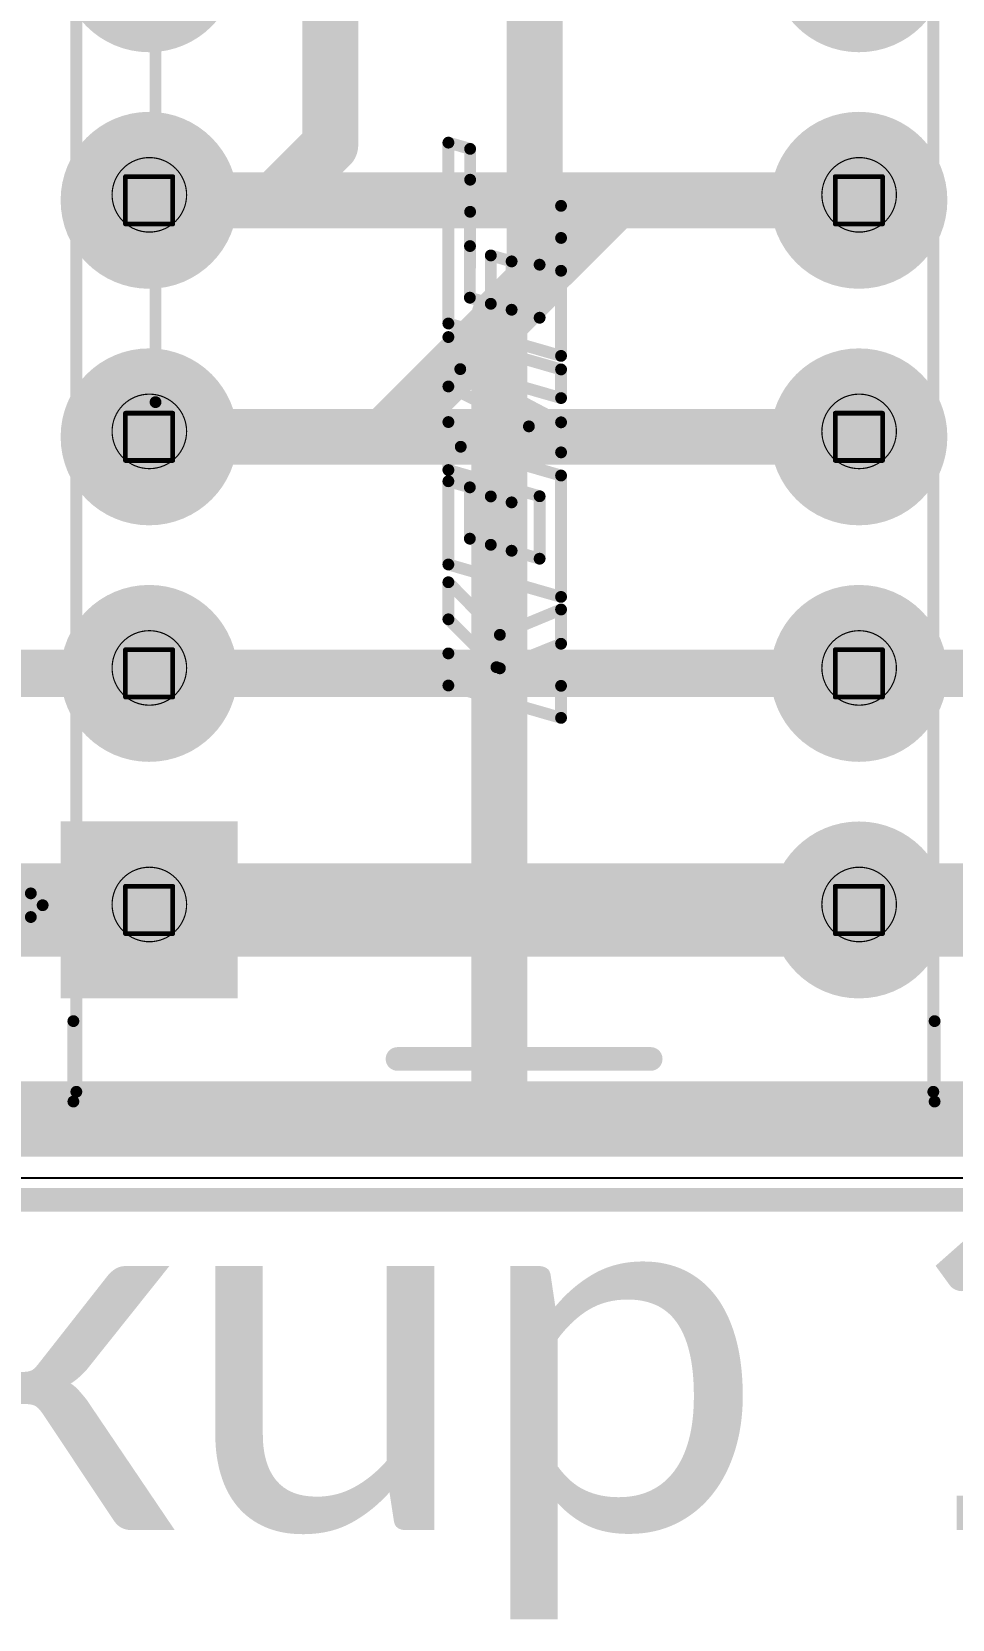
# Model space of a CAD drawing. Header units: millimetres. Extents: x -16 to 330, y -45 to 150.
# Drawn here: x 56.68 to 66.56, y -18 to -0.96 of the extents above; entities that cross this region are included whole.
import ezdxf

# ---------------------------------------------------------------- set-up
doc = ezdxf.new("R2010")
doc.units = ezdxf.units.MM
for name, color, linetype in [('BottomLayer', 5, 'Continuous'), ('BottomSolder', 6, 'Continuous'), ('DrillDrawing', 1, 'Continuous'), ('Mechanical1', 6, 'Continuous'), ('Mechanical13', 56, 'Continuous'), ('Mechanical2', 216, 'Continuous'), ('Mechanical3', 76, 'Continuous'), ('MidLayer1', 16, 'Continuous'), ('MidLayer2', 76, 'Continuous'), ('MultiLayer', 9, 'Continuous'), ('PadHoleLayer', 156, 'Continuous'), ('TopLayer', 1, 'Continuous'), ('TopOverlay', 2, 'Continuous'), ('TopSolder', 216, 'Continuous')]:
    doc.layers.add(name, color=color, linetype=linetype)
doc.styles.add('Calibri', font='calibriz.ttf', dxfattribs={"height": 0.2})

# ---------------------------------------------------------------- blocks, each defined once
blk = doc.blocks.new('EA2_3TNU_15')
at = {"layer": 'BottomLayer'}
h = blk.add_hatch(color=5, dxfattribs=at)
edge = h.paths.add_edge_path()
edge.add_arc((-3.81, 5.08), 0.9499980999999998, 0, 360)
blk.add_hatch(color=5, dxfattribs=at).paths.add_polyline_path([(2.86000063, 6.02999937), (4.75999937, 6.02999937), (4.75999937, 4.13000063), (2.86000063, 4.13000063)])
h = blk.add_hatch(color=5, dxfattribs=at)
edge = h.paths.add_edge_path()
edge.add_arc((-3.81, 2.54), 0.9499980999999998, 0, 360)
h = blk.add_hatch(color=5, dxfattribs=at)
edge = h.paths.add_edge_path()
edge.add_arc((3.81, 2.54), 0.9499980999999998, 0, 360)
h = blk.add_hatch(color=5, dxfattribs=at)
edge = h.paths.add_edge_path()
edge.add_arc((-3.81, 0), 0.9499980999999998, 0, 360)
h = blk.add_hatch(color=5, dxfattribs=at)
edge = h.paths.add_edge_path()
edge.add_arc((3.81, 0), 0.9499980999999998, 0, 360)
h = blk.add_hatch(color=5, dxfattribs=at)
edge = h.paths.add_edge_path()
edge.add_arc((-3.81, -2.54), 0.9499980999999998, 0, 360)
h = blk.add_hatch(color=5, dxfattribs=at)
edge = h.paths.add_edge_path()
edge.add_arc((3.81, -2.54), 0.9499980999999998, 0, 360)
h = blk.add_hatch(color=5, dxfattribs=at)
edge = h.paths.add_edge_path()
edge.add_arc((-3.81, -5.08), 0.9499980999999998, 0, 360)
h = blk.add_hatch(color=5, dxfattribs=at)
edge = h.paths.add_edge_path()
edge.add_arc((3.81, -5.08), 0.9499980999999998, 0, 360)
at = {"layer": 'BottomSolder'}
h = blk.add_hatch(color=6, dxfattribs=at)
edge = h.paths.add_edge_path()
edge.add_arc((-3.81, 5.08), 0.40999918, 0, 360)
h = blk.add_hatch(color=6, dxfattribs=at)
edge = h.paths.add_edge_path()
edge.add_arc((3.81, 5.08), 0.40999918, 0, 360)
h = blk.add_hatch(color=6, dxfattribs=at)
edge = h.paths.add_edge_path()
edge.add_arc((-3.81, 2.54), 0.40999918, 0, 360)
h = blk.add_hatch(color=6, dxfattribs=at)
edge = h.paths.add_edge_path()
edge.add_arc((3.81, 2.54), 0.40999918, 0, 360)
h = blk.add_hatch(color=6, dxfattribs=at)
edge = h.paths.add_edge_path()
edge.add_arc((-3.81, 0), 0.40999918, 0, 360)
h = blk.add_hatch(color=6, dxfattribs=at)
edge = h.paths.add_edge_path()
edge.add_arc((3.81, 0), 0.40999918, 0, 360)
h = blk.add_hatch(color=6, dxfattribs=at)
edge = h.paths.add_edge_path()
edge.add_arc((-3.81, -2.54), 0.40999918, 0, 360)
h = blk.add_hatch(color=6, dxfattribs=at)
edge = h.paths.add_edge_path()
edge.add_arc((3.81, -2.54), 0.40999918, 0, 360)
h = blk.add_hatch(color=6, dxfattribs=at)
edge = h.paths.add_edge_path()
edge.add_arc((-3.81, -5.08), 0.40999918, 0, 360)
h = blk.add_hatch(color=6, dxfattribs=at)
edge = h.paths.add_edge_path()
edge.add_arc((3.81, -5.08), 0.40999918, 0, 360)
at = {"layer": 'MidLayer1'}
h = blk.add_hatch(color=16, dxfattribs=at)
edge = h.paths.add_edge_path()
edge.add_arc((-3.81, 5.08), 0.9499980999999998, 0, 360)
blk.add_hatch(color=16, dxfattribs=at).paths.add_polyline_path([(2.86000063, 6.02999937), (4.75999937, 6.02999937), (4.75999937, 4.13000063), (2.86000063, 4.13000063)])
h = blk.add_hatch(color=16, dxfattribs=at)
edge = h.paths.add_edge_path()
edge.add_arc((-3.81, 2.54), 0.9499980999999998, 0, 360)
h = blk.add_hatch(color=16, dxfattribs=at)
edge = h.paths.add_edge_path()
edge.add_arc((3.81, 2.54), 0.9499980999999998, 0, 360)
h = blk.add_hatch(color=16, dxfattribs=at)
edge = h.paths.add_edge_path()
edge.add_arc((-3.81, 0), 0.9499980999999998, 0, 360)
h = blk.add_hatch(color=16, dxfattribs=at)
edge = h.paths.add_edge_path()
edge.add_arc((3.81, 0), 0.9499980999999998, 0, 360)
h = blk.add_hatch(color=16, dxfattribs=at)
edge = h.paths.add_edge_path()
edge.add_arc((-3.81, -2.54), 0.9499980999999998, 0, 360)
h = blk.add_hatch(color=16, dxfattribs=at)
edge = h.paths.add_edge_path()
edge.add_arc((3.81, -2.54), 0.9499980999999998, 0, 360)
h = blk.add_hatch(color=16, dxfattribs=at)
edge = h.paths.add_edge_path()
edge.add_arc((-3.81, -5.08), 0.9499980999999998, 0, 360)
h = blk.add_hatch(color=16, dxfattribs=at)
edge = h.paths.add_edge_path()
edge.add_arc((3.81, -5.08), 0.9499980999999998, 0, 360)
at = {"layer": 'MidLayer2'}
h = blk.add_hatch(color=76, dxfattribs=at)
edge = h.paths.add_edge_path()
edge.add_arc((-3.81, 5.08), 0.9499980999999998, 0, 360)
blk.add_hatch(color=76, dxfattribs=at).paths.add_polyline_path([(2.86000063, 6.02999937), (4.75999937, 6.02999937), (4.75999937, 4.13000063), (2.86000063, 4.13000063)])
h = blk.add_hatch(color=76, dxfattribs=at)
edge = h.paths.add_edge_path()
edge.add_arc((-3.81, 2.54), 0.9499980999999998, 0, 360)
h = blk.add_hatch(color=76, dxfattribs=at)
edge = h.paths.add_edge_path()
edge.add_arc((3.81, 2.54), 0.9499980999999998, 0, 360)
h = blk.add_hatch(color=76, dxfattribs=at)
edge = h.paths.add_edge_path()
edge.add_arc((-3.81, 0), 0.9499980999999998, 0, 360)
h = blk.add_hatch(color=76, dxfattribs=at)
edge = h.paths.add_edge_path()
edge.add_arc((3.81, 0), 0.9499980999999998, 0, 360)
h = blk.add_hatch(color=76, dxfattribs=at)
edge = h.paths.add_edge_path()
edge.add_arc((-3.81, -2.54), 0.9499980999999998, 0, 360)
h = blk.add_hatch(color=76, dxfattribs=at)
edge = h.paths.add_edge_path()
edge.add_arc((3.81, -2.54), 0.9499980999999998, 0, 360)
h = blk.add_hatch(color=76, dxfattribs=at)
edge = h.paths.add_edge_path()
edge.add_arc((-3.81, -5.08), 0.9499980999999998, 0, 360)
h = blk.add_hatch(color=76, dxfattribs=at)
edge = h.paths.add_edge_path()
edge.add_arc((3.81, -5.08), 0.9499980999999998, 0, 360)
at = {"layer": 'MultiLayer'}
h = blk.add_hatch(color=9, dxfattribs=at)
edge = h.paths.add_edge_path()
edge.add_arc((-3.81, 5.08), 0.9499980999999998, 0, 360)
blk.add_hatch(color=9, dxfattribs=at).paths.add_polyline_path([(2.86000063, 6.02999937), (4.75999937, 6.02999937), (4.75999937, 4.13000063), (2.86000063, 4.13000063)])
h = blk.add_hatch(color=9, dxfattribs=at)
edge = h.paths.add_edge_path()
edge.add_arc((-3.81, 2.54), 0.9499980999999998, 0, 360)
h = blk.add_hatch(color=9, dxfattribs=at)
edge = h.paths.add_edge_path()
edge.add_arc((3.81, 2.54), 0.9499980999999998, 0, 360)
h = blk.add_hatch(color=9, dxfattribs=at)
edge = h.paths.add_edge_path()
edge.add_arc((-3.81, 0), 0.9499980999999998, 0, 360)
h = blk.add_hatch(color=9, dxfattribs=at)
edge = h.paths.add_edge_path()
edge.add_arc((3.81, 0), 0.9499980999999998, 0, 360)
h = blk.add_hatch(color=9, dxfattribs=at)
edge = h.paths.add_edge_path()
edge.add_arc((-3.81, -2.54), 0.9499980999999998, 0, 360)
h = blk.add_hatch(color=9, dxfattribs=at)
edge = h.paths.add_edge_path()
edge.add_arc((3.81, -2.54), 0.9499980999999998, 0, 360)
h = blk.add_hatch(color=9, dxfattribs=at)
edge = h.paths.add_edge_path()
edge.add_arc((-3.81, -5.08), 0.9499980999999998, 0, 360)
h = blk.add_hatch(color=9, dxfattribs=at)
edge = h.paths.add_edge_path()
edge.add_arc((3.81, -5.08), 0.9499980999999998, 0, 360)
at = {"layer": 'PadHoleLayer'}
h = blk.add_hatch(color=156, dxfattribs=at)
edge = h.paths.add_edge_path()
edge.add_arc((-3.81, 5.08), 0.40999918, 0, 360)
h = blk.add_hatch(color=156, dxfattribs=at)
edge = h.paths.add_edge_path()
edge.add_arc((3.81, 5.08), 0.40999918, 0, 360)
h = blk.add_hatch(color=156, dxfattribs=at)
edge = h.paths.add_edge_path()
edge.add_arc((-3.81, 2.54), 0.40999918, 0, 360)
h = blk.add_hatch(color=156, dxfattribs=at)
edge = h.paths.add_edge_path()
edge.add_arc((3.81, 2.54), 0.40999918, 0, 360)
h = blk.add_hatch(color=156, dxfattribs=at)
edge = h.paths.add_edge_path()
edge.add_arc((-3.81, 0), 0.40999918, 0, 360)
h = blk.add_hatch(color=156, dxfattribs=at)
edge = h.paths.add_edge_path()
edge.add_arc((3.81, 0), 0.40999918, 0, 360)
h = blk.add_hatch(color=156, dxfattribs=at)
edge = h.paths.add_edge_path()
edge.add_arc((-3.81, -2.54), 0.40999918, 0, 360)
h = blk.add_hatch(color=156, dxfattribs=at)
edge = h.paths.add_edge_path()
edge.add_arc((3.81, -2.54), 0.40999918, 0, 360)
h = blk.add_hatch(color=156, dxfattribs=at)
edge = h.paths.add_edge_path()
edge.add_arc((-3.81, -5.08), 0.40999918, 0, 360)
h = blk.add_hatch(color=156, dxfattribs=at)
edge = h.paths.add_edge_path()
edge.add_arc((3.81, -5.08), 0.40999918, 0, 360)
at = {"layer": 'TopLayer'}
h = blk.add_hatch(color=1, dxfattribs=at)
edge = h.paths.add_edge_path()
edge.add_arc((-3.81, 5.08), 0.9499980999999998, 0, 360)
blk.add_hatch(color=1, dxfattribs=at).paths.add_polyline_path([(2.86000063, 6.02999937), (4.75999937, 6.02999937), (4.75999937, 4.13000063), (2.86000063, 4.13000063)])
h = blk.add_hatch(color=1, dxfattribs=at)
edge = h.paths.add_edge_path()
edge.add_arc((-3.81, 2.54), 0.9499980999999998, 0, 360)
h = blk.add_hatch(color=1, dxfattribs=at)
edge = h.paths.add_edge_path()
edge.add_arc((3.81, 2.54), 0.9499980999999998, 0, 360)
h = blk.add_hatch(color=1, dxfattribs=at)
edge = h.paths.add_edge_path()
edge.add_arc((-3.81, 0), 0.9499980999999998, 0, 360)
h = blk.add_hatch(color=1, dxfattribs=at)
edge = h.paths.add_edge_path()
edge.add_arc((3.81, 0), 0.9499980999999998, 0, 360)
h = blk.add_hatch(color=1, dxfattribs=at)
edge = h.paths.add_edge_path()
edge.add_arc((-3.81, -2.54), 0.9499980999999998, 0, 360)
h = blk.add_hatch(color=1, dxfattribs=at)
edge = h.paths.add_edge_path()
edge.add_arc((3.81, -2.54), 0.9499980999999998, 0, 360)
h = blk.add_hatch(color=1, dxfattribs=at)
edge = h.paths.add_edge_path()
edge.add_arc((-3.81, -5.08), 0.9499980999999998, 0, 360)
h = blk.add_hatch(color=1, dxfattribs=at)
edge = h.paths.add_edge_path()
edge.add_arc((3.81, -5.08), 0.9499980999999998, 0, 360)
at = {"layer": 'TopSolder'}
h = blk.add_hatch(color=216, dxfattribs=at)
edge = h.paths.add_edge_path()
edge.add_arc((-3.81, 5.08), 0.40999918, 0, 360)
h = blk.add_hatch(color=216, dxfattribs=at)
edge = h.paths.add_edge_path()
edge.add_arc((3.81, 5.08), 0.40999918, 0, 360)
h = blk.add_hatch(color=216, dxfattribs=at)
edge = h.paths.add_edge_path()
edge.add_arc((-3.81, 2.54), 0.40999918, 0, 360)
h = blk.add_hatch(color=216, dxfattribs=at)
edge = h.paths.add_edge_path()
edge.add_arc((3.81, 2.54), 0.40999918, 0, 360)
h = blk.add_hatch(color=216, dxfattribs=at)
edge = h.paths.add_edge_path()
edge.add_arc((-3.81, 0), 0.40999918, 0, 360)
h = blk.add_hatch(color=216, dxfattribs=at)
edge = h.paths.add_edge_path()
edge.add_arc((3.81, 0), 0.40999918, 0, 360)
h = blk.add_hatch(color=216, dxfattribs=at)
edge = h.paths.add_edge_path()
edge.add_arc((-3.81, -2.54), 0.40999918, 0, 360)
h = blk.add_hatch(color=216, dxfattribs=at)
edge = h.paths.add_edge_path()
edge.add_arc((3.81, -2.54), 0.40999918, 0, 360)
h = blk.add_hatch(color=216, dxfattribs=at)
edge = h.paths.add_edge_path()
edge.add_arc((-3.81, -5.08), 0.40999918, 0, 360)
h = blk.add_hatch(color=216, dxfattribs=at)
edge = h.paths.add_edge_path()
edge.add_arc((3.81, -5.08), 0.40999918, 0, 360)
at = {"layer": 'TopOverlay'}
for points, const_width in [([(-4.6228, 7.1374), (-4.6228, 6.2738)], 0.127), ([(4.6228, 7.1374), (-4.6228, 7.1374)], 0.127), ([(4.6228, 7.1374), (4.6228, 6.2738)], 0.127), ([(1.143, 6.6802), (-1.5748, 6.6802)], 0.254), ([(5.08, 5.1562), (4.953, 5.0292)], 0.127), ([(5.08, 5.1562), (5.08, 4.9022)], 0.127), ([(5.08, 4.9022), (4.953, 5.0292)], 0.127), ([(-4.6228, -5.9436), (-4.6228, -7.1374)], 0.127), ([(4.6228, -5.9436), (4.6228, -7.1374)], 0.127), ([(4.6228, -7.1374), (-4.6228, -7.1374)], 0.127)]:
    blk.add_lwpolyline(points, dxfattribs=dict(at, const_width=const_width))
for points, const_width in [([(-4.65455, 7.1374, 1), (-4.591049999999999, 7.1374, 1)], 0.0635), ([(-4.65455, 7.1374, 1), (-4.591049999999999, 7.1374, 1)], 0.0635), ([(4.591049999999999, 7.1374, 1), (4.65455, 7.1374, 1)], 0.0635), ([(4.591049999999999, 7.1374, 1), (4.65455, 7.1374, 1)], 0.0635), ([(-1.6383, 6.6802, 1), (-1.5113, 6.6802, 1)], 0.127), ([(1.0795, 6.6802, 1), (1.2065, 6.6802, 1)], 0.127), ([(-4.65455, 6.2738, 1), (-4.591049999999999, 6.2738, 1)], 0.0635), ([(4.591049999999999, 6.2738, 1), (4.65455, 6.2738, 1)], 0.0635), ([(5.04825, 5.1562, 1), (5.11175, 5.1562, 1)], 0.0635), ([(5.04825, 5.1562, 1), (5.11175, 5.1562, 1)], 0.0635), ([(4.92125, 5.0292, 1), (4.98475, 5.0292, 1)], 0.0635), ([(4.92125, 5.0292, 1), (4.98475, 5.0292, 1)], 0.0635), ([(5.04825, 4.9022, 1), (5.11175, 4.9022, 1)], 0.0635), ([(5.04825, 4.9022, 1), (5.11175, 4.9022, 1)], 0.0635), ([(-4.65455, -5.9436, 1), (-4.591049999999999, -5.9436, 1)], 0.0635), ([(4.591049999999999, -5.9436, 1), (4.65455, -5.9436, 1)], 0.0635), ([(-4.65455, -7.1374, 1), (-4.591049999999999, -7.1374, 1)], 0.0635), ([(-4.65455, -7.1374, 1), (-4.591049999999999, -7.1374, 1)], 0.0635), ([(4.591049999999999, -7.1374, 1), (4.65455, -7.1374, 1)], 0.0635), ([(4.591049999999999, -7.1374, 1), (4.65455, -7.1374, 1)], 0.0635)]:
    blk.add_lwpolyline(points, format="xyb", close=True, dxfattribs=dict(at, const_width=const_width))

msp = doc.modelspace()

# ---------------------------------------------------------------- linework, layer by layer
at = {"layer": 'BottomLayer'}
msp.add_line((86.95543695999999, -13.26659018), (16.12887046, -13.27538874), dxfattribs=at)
at = {"layer": 'BottomLayer', "const_width": 0.5999987999999999}
for points in [[(57.9373873, -2.76858984), (62.94121016, -2.76858984)], [(61.69698862, -4.01281138), (62.94121016, -2.76858984)], [(62.94121016, -2.76858984), (65.55738729999999, -2.76858984)], [(61.69698862, -12.44638862), (61.69698862, -4.01281138)], [(33.15698728, -12.73639058), (80.9069883, -12.73639058)]]:
    msp.add_lwpolyline(points, dxfattribs=at)
at = {"layer": 'BottomLayer', "const_width": 0.2999994}
for points in [[(57.7873876, -2.76858984, 1), (58.08738699999999, -2.76858984, 1)], [(62.79121046, -2.76858984, 1), (63.09120985999999, -2.76858984, 1)], [(62.79121046, -2.76858984, 1), (63.09120985999999, -2.76858984, 1)], [(62.79121046, -2.76858984, 1), (63.09120985999999, -2.76858984, 1)], [(65.40738759999999, -2.76858984, 1), (65.707387, -2.76858984, 1)], [(61.54698892, -4.01281138, 1), (61.84698831999999, -4.01281138, 1)], [(61.54698892, -4.01281138, 1), (61.84698831999999, -4.01281138, 1)], [(61.54698892, -12.44638862, 1), (61.84698831999999, -12.44638862, 1)]]:
    msp.add_lwpolyline(points, format="xyb", close=True, dxfattribs=at)
at = {"layer": 'DrillDrawing', "const_width": 0.0508}
for points in [[(57.68338729999999, -2.51458984), (58.1913873, -2.51458984)], [(57.68338729999999, -3.02258984), (57.68338729999999, -2.51458984)], [(58.1913873, -3.02258984), (58.1913873, -2.51458984)], [(65.3033873, -2.51458984), (65.81138729999999, -2.51458984)], [(65.3033873, -3.02258984), (65.3033873, -2.51458984)], [(65.81138729999999, -3.02258984), (65.81138729999999, -2.51458984)], [(57.68338729999999, -3.02258984), (58.1913873, -3.02258984)], [(65.3033873, -3.02258984), (65.81138729999999, -3.02258984)], [(57.68338729999999, -5.054589839999999), (58.1913873, -5.054589839999999)], [(57.68338729999999, -5.562589839999999), (57.68338729999999, -5.054589839999999)], [(58.1913873, -5.562589839999999), (58.1913873, -5.054589839999999)], [(65.3033873, -5.054589839999999), (65.81138729999999, -5.054589839999999)], [(65.3033873, -5.562589839999999), (65.3033873, -5.054589839999999)], [(65.81138729999999, -5.562589839999999), (65.81138729999999, -5.054589839999999)], [(57.68338729999999, -5.562589839999999), (58.1913873, -5.562589839999999)], [(65.3033873, -5.562589839999999), (65.81138729999999, -5.562589839999999)], [(57.68338729999999, -7.594589839999999), (58.1913873, -7.594589839999999)], [(57.68338729999999, -8.10258984), (57.68338729999999, -7.594589839999999)], [(58.1913873, -8.10258984), (58.1913873, -7.594589839999999)], [(65.3033873, -7.594589839999999), (65.81138729999999, -7.594589839999999)], [(65.3033873, -8.10258984), (65.3033873, -7.594589839999999)], [(65.81138729999999, -8.10258984), (65.81138729999999, -7.594589839999999)], [(57.68338729999999, -8.10258984), (58.1913873, -8.10258984)], [(65.3033873, -8.10258984), (65.81138729999999, -8.10258984)], [(57.68338729999999, -10.13458984), (58.1913873, -10.13458984)], [(57.68338729999999, -10.64258984), (57.68338729999999, -10.13458984)], [(58.1913873, -10.64258984), (58.1913873, -10.13458984)], [(65.3033873, -10.13458984), (65.81138729999999, -10.13458984)], [(65.3033873, -10.64258984), (65.3033873, -10.13458984)], [(65.81138729999999, -10.64258984), (65.81138729999999, -10.13458984)], [(57.68338729999999, -10.64258984), (58.1913873, -10.64258984)], [(65.3033873, -10.64258984), (65.81138729999999, -10.64258984)]]:
    msp.add_lwpolyline(points, dxfattribs=at)
at = {"layer": 'DrillDrawing', "const_width": 0.0254}
for points in [[(57.6706873, -2.51458984, 1), (57.69608729999999, -2.51458984, 1)], [(57.6706873, -2.51458984, 1), (57.69608729999999, -2.51458984, 1)], [(58.1786873, -2.51458984, 1), (58.2040873, -2.51458984, 1)], [(58.1786873, -2.51458984, 1), (58.2040873, -2.51458984, 1)], [(65.29068729999999, -2.51458984, 1), (65.31608729999999, -2.51458984, 1)], [(65.29068729999999, -2.51458984, 1), (65.31608729999999, -2.51458984, 1)], [(65.7986873, -2.51458984, 1), (65.82408729999999, -2.51458984, 1)], [(65.7986873, -2.51458984, 1), (65.82408729999999, -2.51458984, 1)], [(57.6706873, -3.02258984, 1), (57.69608729999999, -3.02258984, 1)], [(57.6706873, -3.02258984, 1), (57.69608729999999, -3.02258984, 1)], [(58.1786873, -3.02258984, 1), (58.2040873, -3.02258984, 1)], [(58.1786873, -3.02258984, 1), (58.2040873, -3.02258984, 1)], [(65.29068729999999, -3.02258984, 1), (65.31608729999999, -3.02258984, 1)], [(65.29068729999999, -3.02258984, 1), (65.31608729999999, -3.02258984, 1)], [(65.7986873, -3.02258984, 1), (65.82408729999999, -3.02258984, 1)], [(65.7986873, -3.02258984, 1), (65.82408729999999, -3.02258984, 1)], [(57.6706873, -5.054589839999999, 1), (57.69608729999999, -5.054589839999999, 1)], [(57.6706873, -5.054589839999999, 1), (57.69608729999999, -5.054589839999999, 1)], [(58.1786873, -5.054589839999999, 1), (58.2040873, -5.054589839999999, 1)], [(58.1786873, -5.054589839999999, 1), (58.2040873, -5.054589839999999, 1)], [(65.29068729999999, -5.054589839999999, 1), (65.31608729999999, -5.054589839999999, 1)], [(65.29068729999999, -5.054589839999999, 1), (65.31608729999999, -5.054589839999999, 1)], [(65.7986873, -5.054589839999999, 1), (65.82408729999999, -5.054589839999999, 1)], [(65.7986873, -5.054589839999999, 1), (65.82408729999999, -5.054589839999999, 1)], [(57.6706873, -5.562589839999999, 1), (57.69608729999999, -5.562589839999999, 1)], [(57.6706873, -5.562589839999999, 1), (57.69608729999999, -5.562589839999999, 1)], [(58.1786873, -5.562589839999999, 1), (58.2040873, -5.562589839999999, 1)], [(58.1786873, -5.562589839999999, 1), (58.2040873, -5.562589839999999, 1)], [(65.29068729999999, -5.562589839999999, 1), (65.31608729999999, -5.562589839999999, 1)], [(65.29068729999999, -5.562589839999999, 1), (65.31608729999999, -5.562589839999999, 1)], [(65.7986873, -5.562589839999999, 1), (65.82408729999999, -5.562589839999999, 1)], [(65.7986873, -5.562589839999999, 1), (65.82408729999999, -5.562589839999999, 1)], [(57.6706873, -7.594589839999999, 1), (57.69608729999999, -7.594589839999999, 1)], [(57.6706873, -7.594589839999999, 1), (57.69608729999999, -7.594589839999999, 1)], [(58.1786873, -7.594589839999999, 1), (58.2040873, -7.594589839999999, 1)], [(58.1786873, -7.594589839999999, 1), (58.2040873, -7.594589839999999, 1)], [(65.29068729999999, -7.594589839999999, 1), (65.31608729999999, -7.594589839999999, 1)], [(65.29068729999999, -7.594589839999999, 1), (65.31608729999999, -7.594589839999999, 1)], [(65.7986873, -7.594589839999999, 1), (65.82408729999999, -7.594589839999999, 1)], [(65.7986873, -7.594589839999999, 1), (65.82408729999999, -7.594589839999999, 1)], [(57.6706873, -8.10258984, 1), (57.69608729999999, -8.10258984, 1)], [(57.6706873, -8.10258984, 1), (57.69608729999999, -8.10258984, 1)], [(58.1786873, -8.10258984, 1), (58.2040873, -8.10258984, 1)], [(58.1786873, -8.10258984, 1), (58.2040873, -8.10258984, 1)], [(65.29068729999999, -8.10258984, 1), (65.31608729999999, -8.10258984, 1)], [(65.29068729999999, -8.10258984, 1), (65.31608729999999, -8.10258984, 1)], [(65.7986873, -8.10258984, 1), (65.82408729999999, -8.10258984, 1)], [(65.7986873, -8.10258984, 1), (65.82408729999999, -8.10258984, 1)], [(57.6706873, -10.13458984, 1), (57.69608729999999, -10.13458984, 1)], [(57.6706873, -10.13458984, 1), (57.69608729999999, -10.13458984, 1)], [(58.1786873, -10.13458984, 1), (58.2040873, -10.13458984, 1)], [(58.1786873, -10.13458984, 1), (58.2040873, -10.13458984, 1)], [(65.29068729999999, -10.13458984, 1), (65.31608729999999, -10.13458984, 1)], [(65.29068729999999, -10.13458984, 1), (65.31608729999999, -10.13458984, 1)], [(65.7986873, -10.13458984, 1), (65.82408729999999, -10.13458984, 1)], [(65.7986873, -10.13458984, 1), (65.82408729999999, -10.13458984, 1)], [(57.6706873, -10.64258984, 1), (57.69608729999999, -10.64258984, 1)], [(57.6706873, -10.64258984, 1), (57.69608729999999, -10.64258984, 1)], [(58.1786873, -10.64258984, 1), (58.2040873, -10.64258984, 1)], [(58.1786873, -10.64258984, 1), (58.2040873, -10.64258984, 1)], [(65.29068729999999, -10.64258984, 1), (65.31608729999999, -10.64258984, 1)], [(65.29068729999999, -10.64258984, 1), (65.31608729999999, -10.64258984, 1)], [(65.7986873, -10.64258984, 1), (65.82408729999999, -10.64258984, 1)], [(65.7986873, -10.64258984, 1), (65.82408729999999, -10.64258984, 1)]]:
    msp.add_lwpolyline(points, format="xyb", close=True, dxfattribs=at)
at = {"layer": 'Mechanical1'}
for points, const_width in [([(58.33998746, -2.7099895, 1), (57.53998906, -2.7099895, 1)], 0.0127), ([(65.95998746, -2.7099895, 1), (65.15998905999999, -2.7099895, 1)], 0.0127), ([(57.53681405999999, -2.7099895, 1), (57.54316406, -2.7099895, 1)], 0.00635), ([(58.33681246, -2.7099895, 1), (58.34316245999999, -2.7099895, 1)], 0.00635), ([(65.15681406, -2.7099895, 1), (65.16316406, -2.7099895, 1)], 0.00635), ([(65.95681246, -2.7099895, 1), (65.96316246, -2.7099895, 1)], 0.00635), ([(58.33998746, -5.2499895, 1), (57.53998906, -5.2499895, 1)], 0.0127), ([(65.95998746, -5.2499895, 1), (65.15998905999999, -5.2499895, 1)], 0.0127), ([(57.53681405999999, -5.2499895, 1), (57.54316406, -5.2499895, 1)], 0.00635), ([(58.33681246, -5.2499895, 1), (58.34316245999999, -5.2499895, 1)], 0.00635), ([(65.15681406, -5.2499895, 1), (65.16316406, -5.2499895, 1)], 0.00635), ([(65.95681246, -5.2499895, 1), (65.96316246, -5.2499895, 1)], 0.00635), ([(58.33998746, -7.789989499999999, 1), (57.53998906, -7.789989499999999, 1)], 0.0127), ([(65.95998746, -7.789989499999999, 1), (65.15998905999999, -7.789989499999999, 1)], 0.0127), ([(57.53681405999999, -7.789989499999999, 1), (57.54316406, -7.789989499999999, 1)], 0.00635), ([(58.33681246, -7.789989499999999, 1), (58.34316245999999, -7.789989499999999, 1)], 0.00635), ([(65.15681406, -7.789989499999999, 1), (65.16316406, -7.789989499999999, 1)], 0.00635), ([(65.95681246, -7.789989499999999, 1), (65.96316246, -7.789989499999999, 1)], 0.00635), ([(58.33998746, -10.3299895, 1), (57.53998906, -10.3299895, 1)], 0.0127), ([(65.95998746, -10.3299895, 1), (65.15998905999999, -10.3299895, 1)], 0.0127), ([(57.53681405999999, -10.3299895, 1), (57.54316406, -10.3299895, 1)], 0.00635), ([(58.33681246, -10.3299895, 1), (58.34316245999999, -10.3299895, 1)], 0.00635), ([(65.15681406, -10.3299895, 1), (65.16316406, -10.3299895, 1)], 0.00635), ([(65.95681246, -10.3299895, 1), (65.96316246, -10.3299895, 1)], 0.00635)]:
    msp.add_lwpolyline(points, format="xyb", close=True, dxfattribs=dict(at, const_width=const_width))
at = {"layer": 'Mechanical13', "const_width": 0.127}
for points in [[(58.00623654, -4.935921039999999), (58.00623654, 3.00881034)], [(58.00623654, -4.935921039999999), (58.00623654, 3.00881034)], [(57.15623823999999, -12.34119198), (57.15623823999999, 1.8588101)], [(66.35623761999999, -12.34119198), (66.35623761999999, 1.8588101)], [(61.15031965999999, -2.14937594), (61.38391584, -2.2165056)], [(61.15031965999999, -4.09131262), (61.15031965999999, -2.14937594)], [(61.38388789999999, -2.5477089), (61.38391584, -2.2165056)], [(61.38388789999999, -2.5477089), (62.3600099, -2.82827222)], [(61.38217847999999, -3.25998332), (61.38388789999999, -2.8922218)], [(61.38388789999999, -2.8922218), (62.3600099, -3.17286894)], [(62.3600099, -3.17286894), (62.3600099, -2.82827222)], [(61.38061892, -3.8143307), (61.38217847999999, -3.25998332)], [(61.60561973999999, -3.36066892), (61.82921086, -3.424544839999999)], [(61.60561973999999, -3.87980174), (61.60561973999999, -3.36066892)], [(61.82921086, -3.943604), (61.82921086, -3.424544839999999)], [(62.12982239999999, -3.459988), (62.3600099, -3.5253041)], [(62.12982239999999, -4.02942298), (62.12982239999999, -3.459988)], [(62.3600099, -4.439262139999999), (62.3600099, -3.5253041)], [(61.38061892, -3.8143307), (61.60561973999999, -3.87980174)], [(61.82921086, -3.943604), (62.12982239999999, -4.02942298)], [(61.15031965999999, -4.09131262), (62.3600099, -4.439262139999999)], [(61.15031965999999, -4.2370502), (62.3600099, -4.584844779999999)], [(61.15031965999999, -4.76761302), (61.15031965999999, -4.2370502)], [(61.27786829999999, -4.581489439999999), (62.3600099, -4.89224574)], [(61.27786829999999, -4.581489439999999), (62.3600099, -5.152758299999999)], [(62.3600099, -4.89224574), (62.3600099, -4.584844779999999)], [(61.15031965999999, -4.76761302), (62.01453687999999, -5.19623548)], [(61.15031965999999, -5.14971538), (62.01453687999999, -5.19623548)], [(61.15031965999999, -5.66487818), (61.15031965999999, -5.14971538)], [(62.3600099, -5.4752494), (62.3600099, -5.152758299999999)], [(61.28305498, -5.414883759999999), (62.3600099, -5.4752494)], [(61.28305498, -5.414883759999999), (62.3600099, -5.724108439999999)], [(61.15031965999999, -5.66487818), (62.12986557999999, -5.94643718)], [(61.15031965999999, -5.78553834), (61.38057827999999, -5.85093826)], [(61.15031965999999, -6.67921702), (61.15031965999999, -5.78553834)], [(61.38057827999999, -6.40208524), (61.38057827999999, -5.85093826)], [(62.3600099, -7.027318940000001), (62.3600099, -5.724108439999999)], [(61.60557909999999, -5.94834218), (61.82921086, -6.0122181)], [(61.60557909999999, -6.46755628), (61.60557909999999, -5.94834218)], [(61.82921086, -6.531358539999999), (61.82921086, -6.0122181)], [(62.12986557999999, -6.61702258), (62.12986557999999, -5.94643718)], [(61.38057827999999, -6.40208524), (61.60557909999999, -6.46755628)], [(61.82921086, -6.531358539999999), (62.12986557999999, -6.61702258)], [(61.15031965999999, -6.67921702), (62.3600099, -7.027318940000001)], [(61.15031965999999, -6.86981862), (61.70318113999999, -7.43453936)], [(61.15031965999999, -7.2679179), (61.15031965999999, -6.86981862)], [(61.70318113999999, -7.43453936), (62.3600099, -7.1622793)], [(62.3600099, -7.53034816), (62.3600099, -7.1622793)], [(61.15031965999999, -7.2679179), (61.66617842, -7.7820266)], [(61.70318113999999, -7.79399762), (62.3600099, -7.53034816)], [(61.15031965999999, -7.63415542), (61.66617842, -7.7820266)], [(61.15031965999999, -7.97859466), (61.15031965999999, -7.63415542)], [(61.70318113999999, -7.79399762), (62.3600099, -7.982259879999999)], [(61.15031965999999, -7.97859466), (62.3600099, -8.32623938)], [(62.3600099, -8.32623938), (62.3600099, -7.982259879999999)], [(57.15623823999999, -12.34119198), (66.35623761999999, -12.34119198)], [(13.50623664, -13.49118968), (95.25623823999999, -13.49118968)]]:
    msp.add_lwpolyline(points, dxfattribs=at)
at = {"layer": 'Mechanical13', "const_width": 0.0635}
for points in [[(61.11856966, -2.14937594, 1), (61.18206966, -2.14937594, 1)], [(61.11856966, -2.14937594, 1), (61.18206966, -2.14937594, 1)], [(61.35216584, -2.2165056, 1), (61.41566584, -2.2165056, 1)], [(61.35216584, -2.2165056, 1), (61.41566584, -2.2165056, 1)], [(61.3521379, -2.5477089, 1), (61.41563789999999, -2.5477089, 1)], [(61.3521379, -2.5477089, 1), (61.41563789999999, -2.5477089, 1)], [(61.3521379, -2.8922218, 1), (61.41563789999999, -2.8922218, 1)], [(61.3521379, -2.8922218, 1), (61.41563789999999, -2.8922218, 1)], [(62.3282599, -2.82827222, 1), (62.3917599, -2.82827222, 1)], [(62.3282599, -2.82827222, 1), (62.3917599, -2.82827222, 1)], [(61.35042848, -3.25998332, 1), (61.41392848, -3.25998332, 1)], [(61.35042848, -3.25998332, 1), (61.41392848, -3.25998332, 1)], [(62.3282599, -3.17286894, 1), (62.3917599, -3.17286894, 1)], [(62.3282599, -3.17286894, 1), (62.3917599, -3.17286894, 1)], [(61.57386974, -3.36066892, 1), (61.63736974, -3.36066892, 1)], [(61.57386974, -3.36066892, 1), (61.63736974, -3.36066892, 1)], [(61.79746085999999, -3.424544839999999, 1), (61.86096085999999, -3.424544839999999, 1)], [(61.79746085999999, -3.424544839999999, 1), (61.86096085999999, -3.424544839999999, 1)], [(62.09807239999999, -3.459988, 1), (62.1615724, -3.459988, 1)], [(62.09807239999999, -3.459988, 1), (62.1615724, -3.459988, 1)], [(62.3282599, -3.5253041, 1), (62.3917599, -3.5253041, 1)], [(62.3282599, -3.5253041, 1), (62.3917599, -3.5253041, 1)], [(61.34886892, -3.8143307, 1), (61.41236892, -3.8143307, 1)], [(61.34886892, -3.8143307, 1), (61.41236892, -3.8143307, 1)], [(61.57386974, -3.87980174, 1), (61.63736974, -3.87980174, 1)], [(61.57386974, -3.87980174, 1), (61.63736974, -3.87980174, 1)], [(61.79746085999999, -3.943604, 1), (61.86096085999999, -3.943604, 1)], [(61.79746085999999, -3.943604, 1), (61.86096085999999, -3.943604, 1)], [(61.11856966, -4.09131262, 1), (61.18206966, -4.09131262, 1)], [(61.11856966, -4.09131262, 1), (61.18206966, -4.09131262, 1)], [(62.09807239999999, -4.02942298, 1), (62.1615724, -4.02942298, 1)], [(62.09807239999999, -4.02942298, 1), (62.1615724, -4.02942298, 1)], [(61.11856966, -4.2370502, 1), (61.18206966, -4.2370502, 1)], [(61.11856966, -4.2370502, 1), (61.18206966, -4.2370502, 1)], [(62.3282599, -4.439262139999999, 1), (62.3917599, -4.439262139999999, 1)], [(62.3282599, -4.439262139999999, 1), (62.3917599, -4.439262139999999, 1)], [(61.2461183, -4.581489439999999, 1), (61.3096183, -4.581489439999999, 1)], [(61.2461183, -4.581489439999999, 1), (61.3096183, -4.581489439999999, 1)], [(62.3282599, -4.584844779999999, 1), (62.3917599, -4.584844779999999, 1)], [(62.3282599, -4.584844779999999, 1), (62.3917599, -4.584844779999999, 1)], [(61.11856966, -4.76761302, 1), (61.18206966, -4.76761302, 1)], [(61.11856966, -4.76761302, 1), (61.18206966, -4.76761302, 1)], [(57.97448654, -4.935921039999999, 1), (58.03798654, -4.935921039999999, 1)], [(57.97448654, -4.935921039999999, 1), (58.03798654, -4.935921039999999, 1)], [(62.3282599, -4.89224574, 1), (62.3917599, -4.89224574, 1)], [(62.3282599, -4.89224574, 1), (62.3917599, -4.89224574, 1)], [(61.11856966, -5.14971538, 1), (61.18206966, -5.14971538, 1)], [(61.11856966, -5.14971538, 1), (61.18206966, -5.14971538, 1)], [(62.3282599, -5.152758299999999, 1), (62.3917599, -5.152758299999999, 1)], [(62.3282599, -5.152758299999999, 1), (62.3917599, -5.152758299999999, 1)], [(61.98278688, -5.19623548, 1), (62.04628688, -5.19623548, 1)], [(61.98278688, -5.19623548, 1), (62.04628688, -5.19623548, 1)], [(61.25130497999999, -5.414883759999999, 1), (61.31480497999999, -5.414883759999999, 1)], [(61.25130497999999, -5.414883759999999, 1), (61.31480497999999, -5.414883759999999, 1)], [(62.3282599, -5.4752494, 1), (62.3917599, -5.4752494, 1)], [(62.3282599, -5.4752494, 1), (62.3917599, -5.4752494, 1)], [(61.11856966, -5.66487818, 1), (61.18206966, -5.66487818, 1)], [(61.11856966, -5.66487818, 1), (61.18206966, -5.66487818, 1)], [(61.11856966, -5.78553834, 1), (61.18206966, -5.78553834, 1)], [(61.11856966, -5.78553834, 1), (61.18206966, -5.78553834, 1)], [(61.34882828, -5.85093826, 1), (61.41232828, -5.85093826, 1)], [(61.34882828, -5.85093826, 1), (61.41232828, -5.85093826, 1)], [(62.3282599, -5.724108439999999, 1), (62.3917599, -5.724108439999999, 1)], [(62.3282599, -5.724108439999999, 1), (62.3917599, -5.724108439999999, 1)], [(61.5738291, -5.94834218, 1), (61.6373291, -5.94834218, 1)], [(61.5738291, -5.94834218, 1), (61.6373291, -5.94834218, 1)], [(61.79746085999999, -6.0122181, 1), (61.86096085999999, -6.0122181, 1)], [(61.79746085999999, -6.0122181, 1), (61.86096085999999, -6.0122181, 1)], [(62.09811558, -5.94643718, 1), (62.16161558, -5.94643718, 1)], [(62.09811558, -5.94643718, 1), (62.16161558, -5.94643718, 1)], [(61.34882828, -6.40208524, 1), (61.41232828, -6.40208524, 1)], [(61.34882828, -6.40208524, 1), (61.41232828, -6.40208524, 1)], [(61.5738291, -6.46755628, 1), (61.6373291, -6.46755628, 1)], [(61.5738291, -6.46755628, 1), (61.6373291, -6.46755628, 1)], [(61.79746085999999, -6.531358539999999, 1), (61.86096085999999, -6.531358539999999, 1)], [(61.79746085999999, -6.531358539999999, 1), (61.86096085999999, -6.531358539999999, 1)], [(61.11856966, -6.67921702, 1), (61.18206966, -6.67921702, 1)], [(61.11856966, -6.67921702, 1), (61.18206966, -6.67921702, 1)], [(62.09811558, -6.61702258, 1), (62.16161558, -6.61702258, 1)], [(62.09811558, -6.61702258, 1), (62.16161558, -6.61702258, 1)], [(61.11856966, -6.86981862, 1), (61.18206966, -6.86981862, 1)], [(61.11856966, -6.86981862, 1), (61.18206966, -6.86981862, 1)], [(62.3282599, -7.027318940000001, 1), (62.3917599, -7.027318940000001, 1)], [(62.3282599, -7.027318940000001, 1), (62.3917599, -7.027318940000001, 1)], [(62.3282599, -7.1622793, 1), (62.3917599, -7.1622793, 1)], [(62.3282599, -7.1622793, 1), (62.3917599, -7.1622793, 1)], [(61.11856966, -7.2679179, 1), (61.18206966, -7.2679179, 1)], [(61.11856966, -7.2679179, 1), (61.18206966, -7.2679179, 1)], [(61.67143114, -7.43453936, 1), (61.73493114, -7.43453936, 1)], [(61.67143114, -7.43453936, 1), (61.73493114, -7.43453936, 1)], [(62.3282599, -7.53034816, 1), (62.3917599, -7.53034816, 1)], [(62.3282599, -7.53034816, 1), (62.3917599, -7.53034816, 1)], [(61.11856966, -7.63415542, 1), (61.18206966, -7.63415542, 1)], [(61.11856966, -7.63415542, 1), (61.18206966, -7.63415542, 1)], [(61.63442842, -7.7820266, 1), (61.69792842, -7.7820266, 1)], [(61.63442842, -7.7820266, 1), (61.69792842, -7.7820266, 1)], [(61.67143114, -7.79399762, 1), (61.73493114, -7.79399762, 1)], [(61.67143114, -7.79399762, 1), (61.73493114, -7.79399762, 1)], [(61.11856966, -7.97859466, 1), (61.18206966, -7.97859466, 1)], [(61.11856966, -7.97859466, 1), (61.18206966, -7.97859466, 1)], [(62.3282599, -7.982259879999999, 1), (62.3917599, -7.982259879999999, 1)], [(62.3282599, -7.982259879999999, 1), (62.3917599, -7.982259879999999, 1)], [(62.3282599, -8.32623938, 1), (62.3917599, -8.32623938, 1)], [(62.3282599, -8.32623938, 1), (62.3917599, -8.32623938, 1)], [(57.12448824000001, -12.34119198, 1), (57.18798824, -12.34119198, 1)], [(57.12448824000001, -12.34119198, 1), (57.18798824, -12.34119198, 1)], [(66.32448762, -12.34119198, 1), (66.38798762, -12.34119198, 1)], [(66.32448762, -12.34119198, 1), (66.38798762, -12.34119198, 1)]]:
    msp.add_lwpolyline(points, format="xyb", close=True, dxfattribs=at)
at = {"layer": 'Mechanical2', "const_width": 0.254}
msp.add_lwpolyline([(13.49998824, -13.49998824), (95.24998729999999, -13.49998824)], dxfattribs=at)
at = {"layer": 'MidLayer1'}
msp.add_line((86.95543695999999, -13.26659018), (16.12887046, -13.27538874), dxfattribs=at)
for points, const_width in [([(62.07758729999999, -3.69391184), (62.07758729999999, 2.06400908)], 0.5999987999999999), ([(60.46290929999999, -5.30858984), (62.07758729999999, -3.69391184)], 0.5999987999999999), ([(57.9373873, -5.30858984), (60.46290929999999, -5.30858984)], 0.5999987999999999), ([(60.46290929999999, -5.30858984), (65.55738729999999, -5.30858984)], 0.5999987999999999), ([(55.54978730000001, -7.848589839999999), (57.9373873, -7.848589839999999)], 0.508), ([(57.9373873, -7.848589839999999), (65.55738729999999, -7.848589839999999)], 0.508), ([(65.55738729999999, -7.848589839999999), (67.94498730000001, -7.848589839999999)], 0.508), ([(55.54978730000001, -10.38858984), (57.9373873, -10.38858984)], 1.00000054), ([(57.9373873, -10.38858984), (65.55737968, -10.38858984)], 1.00000054), ([(65.55738729999999, -10.38858984), (67.94498730000001, -10.38858984)], 1.00000054), ([(30.63238729999999, -12.37939104), (94.8593861, -12.37939104)], 0.254)]:
    msp.add_lwpolyline(points, dxfattribs=dict(at, const_width=const_width))
for points, const_width in [([(61.9275876, -3.69391184, 1), (62.227587, -3.69391184, 1)], 0.2999994), ([(61.9275876, -3.69391184, 1), (62.227587, -3.69391184, 1)], 0.2999994), ([(57.7873876, -5.30858984, 1), (58.08738699999999, -5.30858984, 1)], 0.2999994), ([(60.3129096, -5.30858984, 1), (60.61290899999999, -5.30858984, 1)], 0.2999994), ([(60.3129096, -5.30858984, 1), (60.61290899999999, -5.30858984, 1)], 0.2999994), ([(60.3129096, -5.30858984, 1), (60.61290899999999, -5.30858984, 1)], 0.2999994), ([(65.40738759999999, -5.30858984, 1), (65.707387, -5.30858984, 1)], 0.2999994), ([(57.8103873, -7.848589839999999, 1), (58.06438729999999, -7.848589839999999, 1)], 0.254), ([(57.8103873, -7.848589839999999, 1), (58.06438729999999, -7.848589839999999, 1)], 0.254), ([(65.43038729999999, -7.848589839999999, 1), (65.6843873, -7.848589839999999, 1)], 0.254), ([(65.43038729999999, -7.848589839999999, 1), (65.6843873, -7.848589839999999, 1)], 0.254), ([(57.6873878, -10.38858984, 1), (58.1873868, -10.38858984, 1)], 0.499999), ([(57.6873878, -10.38858984, 1), (58.1873868, -10.38858984, 1)], 0.499999), ([(65.30738018, -10.38858984, 1), (65.80737918, -10.38858984, 1)], 0.499999), ([(65.3073878, -10.38858984, 1), (65.80738679999999, -10.38858984, 1)], 0.499999)]:
    msp.add_lwpolyline(points, format="xyb", close=True, dxfattribs=dict(at, const_width=const_width))
at = {"layer": 'MidLayer2'}
msp.add_line((86.95543695999999, -13.26659018), (16.12887046, -13.27538874), dxfattribs=at)
for points, const_width in [([(57.9373873, -2.76858984), (65.55738729999999, -2.76858984)], 0.5999987999999999), ([(55.54978730000001, -10.38858984), (57.9373873, -10.38858984)], 1.00000054), ([(57.9373873, -10.38858984), (65.55737968, -10.38858984)], 1.00000054), ([(65.55737968, -10.38858984), (65.55738222000001, -10.3885873)], 1.00000054), ([(65.55738729999999, -10.38858984), (67.94498730000001, -10.38858984)], 1.00000054)]:
    msp.add_lwpolyline(points, dxfattribs=dict(at, const_width=const_width))
for points, const_width in [([(57.7873876, -2.76858984, 1), (58.08738699999999, -2.76858984, 1)], 0.2999994), ([(65.40738759999999, -2.76858984, 1), (65.707387, -2.76858984, 1)], 0.2999994), ([(57.6873878, -10.38858984, 1), (58.1873868, -10.38858984, 1)], 0.499999), ([(57.6873878, -10.38858984, 1), (58.1873868, -10.38858984, 1)], 0.499999), ([(65.30738018, -10.38858984, 1), (65.80737918, -10.38858984, 1)], 0.499999), ([(65.30738018, -10.38858984, 1), (65.80737918, -10.38858984, 1)], 0.499999), ([(65.30738271999999, -10.3885873, 1), (65.80738172, -10.3885873, 1)], 0.499999), ([(65.3073878, -10.38858984, 1), (65.80738679999999, -10.38858984, 1)], 0.499999)]:
    msp.add_lwpolyline(points, format="xyb", close=True, dxfattribs=dict(at, const_width=const_width))
at = {"layer": 'TopLayer'}
msp.add_line((86.95543695999999, -13.26659018), (16.12887046, -13.27538874), dxfattribs=at)
at = {"layer": 'TopLayer', "const_width": 0.5999987999999999}
for points in [[(59.88258788, -2.17651076), (59.88258788, 1.19988076)], [(59.29050879999999, -2.76858984), (59.88258788, -2.17651076)], [(57.66930046, -2.65419078), (57.67820316, -2.64528808)], [(57.67820316, -2.64528808), (57.9373873, -2.64528808)], [(57.9373873, -2.76858984), (59.29050879999999, -2.76858984)], [(42.81111833999999, -12.5290072), (70.21284408, -12.5290072)]]:
    msp.add_lwpolyline(points, dxfattribs=at)
at = {"layer": 'TopLayer', "const_width": 0.2999994}
for points in [[(59.73258818, -2.17651076, 1), (60.03258757999999, -2.17651076, 1)], [(59.73258818, -2.17651076, 1), (60.03258757999999, -2.17651076, 1)], [(57.51930075999999, -2.65419078, 1), (57.81930016, -2.65419078, 1)], [(57.52820346, -2.64528808, 1), (57.82820285999999, -2.64528808, 1)], [(57.52820346, -2.64528808, 1), (57.82820285999999, -2.64528808, 1)], [(57.7873876, -2.64528808, 1), (58.08738699999999, -2.64528808, 1)], [(57.7873876, -2.76858984, 1), (58.08738699999999, -2.76858984, 1)], [(59.1405091, -2.76858984, 1), (59.44050849999999, -2.76858984, 1)], [(59.1405091, -2.76858984, 1), (59.44050849999999, -2.76858984, 1)]]:
    msp.add_lwpolyline(points, format="xyb", close=True, dxfattribs=at)

# ---------------------------------------------------------------- block references
at = {"rotation": 180}
msp.add_blockref('EA2_3TNU_15', (61.74738729999999, -5.30858984), dxfattribs=at)

# ---------------------------------------------------------------- texts
at = {"layer": 'Mechanical3', "style": 'Calibri'}
msp.add_text('4-Layer Stackup 1.6mm FR4', height=3.81, rotation=360, dxfattribs=at).set_placement((26.2889873, -17.0481244))

doc.saveas('drawing.dxf')
